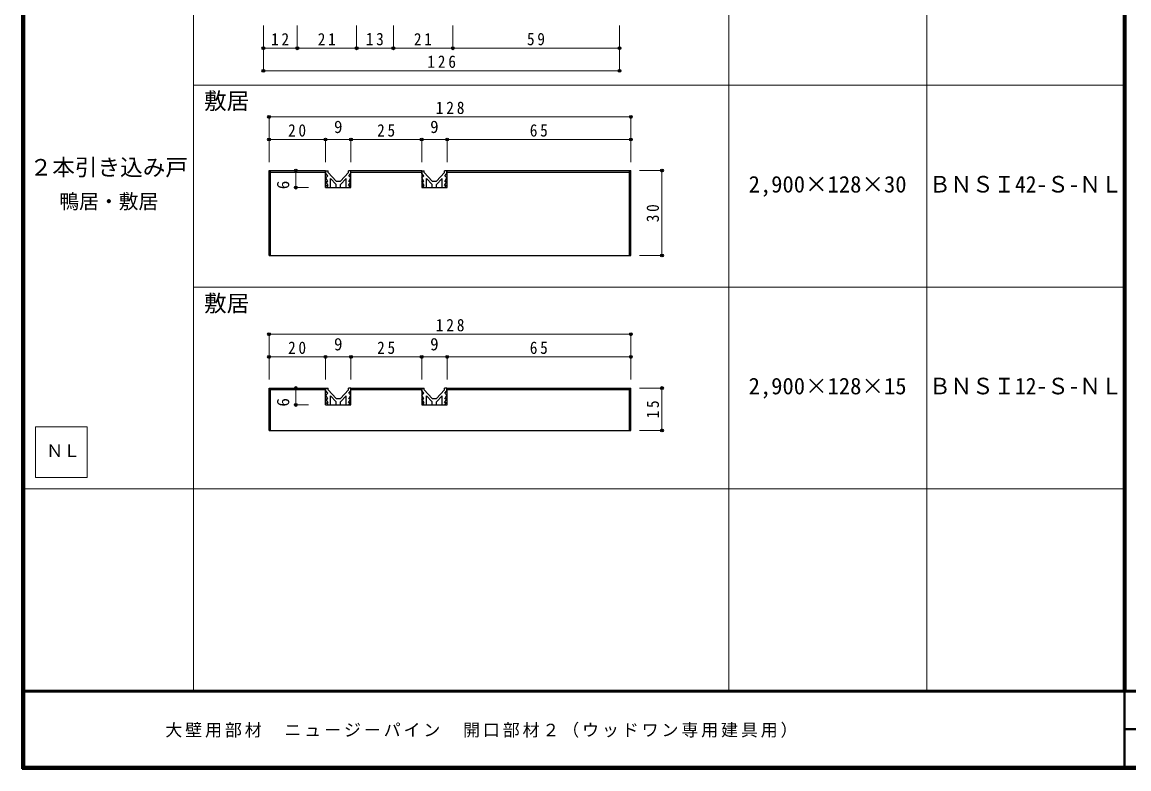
# Model space of a CAD drawing. Units: millimetres at full size, sheet at 1:2; details may follow other scales. Extents: x -400 to 380, y -287 to 278.
# Drawn here: x -400 to -8.5, y -280.3 to -16 of the extents above; entities that cross this region are included whole.
import ezdxf
from ezdxf.enums import TextEntityAlignment as Align

# ---------------------------------------------------------------- set-up
doc = ezdxf.new("R2010")
doc.units = ezdxf.units.MM
doc.header["$LTSCALE"] = 2
doc.header["$PDMODE"] = 32
doc.header["$PDSIZE"] = 1
for name, color, linetype, lineweight in [('0-4', 3, 'Continuous', 25), ('0-A', 7, 'Continuous', 18), ('0-B', 7, 'Continuous', 25), ('F-1', 6, 'Continuous', 40)]:
    doc.layers.add(name, color=color, linetype=linetype, lineweight=lineweight)
doc.layers.add('F-A', color=7, linetype='Continuous')
doc.styles.add('ＭＳ ゴシック', font='')
doc.styles.get('ＭＳ ゴシック').set_extended_font_data('MS Gothic')

msp = doc.modelspace()

# ---------------------------------------------------------------- linework, layer by layer
at = {"layer": '0-4'}
for p, q in [((-312.667, -98.595), (-312.667, -68.595)), ((-312.667, -68.595), (-292.667, -68.595)), ((-312.667, -69.095), (-292.667, -69.095)), ((-312.167, -98.595), (-312.167, -68.595)), ((-292.667, -74.595), (-292.667, -68.595)), ((-283.667, -68.595), (-258.667, -68.595)), ((-283.667, -74.595), (-283.667, -68.595)), ((-283.667, -69.095), (-258.667, -69.095)), ((-257.885, -70.382), (-258.567, -69.652)), ((-258.567, -71.112), (-257.885, -70.382)), ((-257.767, -69.275), (-257.767, -68.603)), ((-254.967, -72.271), (-257.767, -69.275)), ((-250.567, -69.275), (-250.567, -68.603)), ((-250.449, -70.382), (-249.767, -69.652)), ((-249.767, -71.112), (-250.449, -70.382)), ((-249.667, -68.595), (-184.667, -68.595)), ((-249.667, -74.595), (-249.667, -68.595)), ((-249.667, -69.095), (-184.667, -69.095)), ((-185.167, -98.595), (-185.167, -68.595)), ((-184.667, -98.595), (-184.667, -68.595)), ((-257.874, -72.396), (-258.567, -71.112)), ((-258.567, -72.396), (-257.874, -72.396)), ((-257.799, -73.82), (-258.567, -72.396)), ((-254.967, -73.482), (-256.967, -71.341)), ((-256.967, -74.595), (-256.967, -71.341)), ((-254.967, -74.595), (-254.967, -73.482)), ((-253.367, -73.482), (-251.367, -71.341)), ((-253.367, -74.595), (-253.367, -73.482)), ((-251.367, -74.595), (-251.367, -71.341)), ((-250.535, -73.82), (-249.767, -72.396)), ((-250.46, -72.396), (-249.767, -71.112)), ((-249.767, -72.396), (-250.46, -72.396)), ((-292.667, -74.595), (-283.667, -74.595)), ((-312.667, -98.595), (-184.667, -98.595)), ((-312.667, -145.524), (-292.667, -145.524)), ((-312.667, -160.524), (-312.667, -145.524)), ((-312.667, -146.024), (-292.667, -146.024)), ((-312.167, -160.524), (-312.167, -145.524)), ((-292.667, -151.524), (-292.667, -145.524)), ((-283.667, -145.524), (-258.667, -145.524)), ((-283.667, -151.524), (-283.667, -145.524)), ((-283.667, -146.024), (-258.667, -146.024)), ((-257.885, -147.311), (-258.567, -146.581)), ((-258.567, -148.04), (-257.885, -147.311)), ((-257.874, -149.325), (-258.567, -148.04)), ((-257.767, -146.203), (-257.767, -145.532)), ((-254.967, -149.199), (-257.767, -146.203)), ((-254.967, -150.41), (-256.967, -148.27)), ((-256.967, -151.524), (-256.967, -148.27)), ((-253.367, -150.41), (-251.367, -148.27)), ((-251.367, -151.524), (-251.367, -148.27)), ((-250.567, -146.203), (-250.567, -145.532)), ((-250.46, -149.325), (-249.767, -148.04)), ((-250.449, -147.311), (-249.767, -146.581)), ((-249.767, -148.04), (-250.449, -147.311)), ((-249.667, -145.524), (-184.667, -145.524)), ((-249.667, -151.524), (-249.667, -145.524)), ((-249.667, -146.024), (-184.667, -146.024)), ((-185.167, -160.524), (-185.167, -145.524)), ((-184.667, -160.524), (-184.667, -145.524)), ((-292.667, -151.524), (-283.667, -151.524)), ((-258.567, -149.325), (-257.874, -149.325)), ((-257.799, -150.748), (-258.567, -149.325)), ((-254.967, -151.524), (-254.967, -150.41)), ((-253.367, -151.524), (-253.367, -150.41)), ((-250.535, -150.748), (-249.767, -149.325)), ((-249.767, -149.325), (-250.46, -149.325)), ((-312.667, -160.524), (-184.667, -160.524))]:
    msp.add_line(p, q, dxfattribs=at)
for points in [[(-258.667, -68.595), (-258.667, -74.595), (-249.667, -74.595)], [(-258.567, -69.652), (-258.567, -68.603), (-257.767, -68.603)], [(-254.967, -72.271), (-253.367, -72.271), (-250.567, -69.275)], [(-249.767, -69.652), (-249.767, -68.603), (-250.567, -68.603)], [(-257.767, -74.595), (-258.492, -73.82), (-257.799, -73.82)], [(-250.567, -74.595), (-249.842, -73.82), (-250.535, -73.82)], [(-258.667, -145.524), (-258.667, -151.524), (-249.667, -151.524)], [(-258.567, -146.581), (-258.567, -145.532), (-257.767, -145.532)], [(-254.967, -149.199), (-253.367, -149.199), (-250.567, -146.203)], [(-249.767, -146.581), (-249.767, -145.532), (-250.567, -145.532)], [(-257.767, -151.524), (-258.492, -150.748), (-257.799, -150.748)], [(-250.567, -151.524), (-249.842, -150.748), (-250.535, -150.748)]]:
    msp.add_lwpolyline(points, dxfattribs=at)
at = {"layer": '0-A'}
for p, q in [((-395.214, -177.242), (-395.214, -159.242)), ((-395.214, -159.242), (-376.964, -159.242))]:
    msp.add_line(p, q, dxfattribs=at)
msp.add_lwpolyline([(-376.964, -159.242), (-376.964, -177.242), (-395.214, -177.242)], dxfattribs=at)
at = {"layer": '0-B', "color": 4, "lineweight": 9}
for p, q in [((-314.667, -33.273), (-314.667, -17.273)), ((-302.667, -25.273), (-302.667, -17.273)), ((-281.667, -25.273), (-281.667, -17.273)), ((-268.667, -25.273), (-268.667, -17.273)), ((-247.667, -25.273), (-247.667, -17.273)), ((-188.667, -33.273), (-188.667, -17.273)), ((-314.667, -25.273), (-188.667, -25.273)), ((-314.667, -33.273), (-188.667, -33.273)), ((-312.667, -49.595), (-312.667, -65.595)), ((-312.667, -49.595), (-184.667, -49.595)), ((-184.667, -49.595), (-184.667, -65.595)), ((-312.667, -57.595), (-184.667, -57.595)), ((-292.667, -57.595), (-292.667, -65.595)), ((-283.667, -57.595), (-283.667, -65.595)), ((-258.667, -57.595), (-258.667, -65.595)), ((-249.667, -57.595), (-249.667, -65.595)), ((-303.201, -68.595), (-298.667, -68.595)), ((-303.201, -68.595), (-303.201, -74.595)), ((-173.667, -68.595), (-181.667, -68.595)), ((-173.667, -98.595), (-173.667, -68.595)), ((-303.201, -74.595), (-298.667, -74.595)), ((-173.667, -98.595), (-181.667, -98.595)), ((-312.667, -126.524), (-312.667, -142.524)), ((-312.667, -126.524), (-184.667, -126.524)), ((-184.667, -126.524), (-184.667, -142.524)), ((-312.667, -134.524), (-184.667, -134.524)), ((-292.667, -134.524), (-292.667, -142.524)), ((-283.667, -134.524), (-283.667, -142.524)), ((-258.667, -134.524), (-258.667, -142.524)), ((-249.667, -134.524), (-249.667, -142.524)), ((-303.201, -145.524), (-298.667, -145.524)), ((-303.201, -145.524), (-303.201, -151.524)), ((-173.667, -145.524), (-181.667, -145.524)), ((-173.667, -160.524), (-173.667, -145.524)), ((-303.201, -151.524), (-298.667, -151.524)), ((-173.667, -160.524), (-181.667, -160.524))]:
    msp.add_line(p, q, dxfattribs=at)
at = {"layer": '0-B', "color": 3}
for p, q in [((-291.885, -70.382), (-292.567, -69.652)), ((-292.567, -71.112), (-291.885, -70.382)), ((-291.767, -69.275), (-291.767, -68.603)), ((-288.967, -72.271), (-291.767, -69.275)), ((-284.567, -69.275), (-284.567, -68.603)), ((-284.449, -70.382), (-283.767, -69.652)), ((-283.767, -71.112), (-284.449, -70.382)), ((-291.874, -72.396), (-292.567, -71.112)), ((-292.567, -72.396), (-291.874, -72.396)), ((-291.799, -73.82), (-292.567, -72.396)), ((-288.967, -73.482), (-290.967, -71.341)), ((-290.967, -74.595), (-290.967, -71.341)), ((-288.967, -74.595), (-288.967, -73.482)), ((-287.367, -73.482), (-285.367, -71.341)), ((-287.367, -74.595), (-287.367, -73.482)), ((-285.367, -74.595), (-285.367, -71.341)), ((-284.535, -73.82), (-283.767, -72.396)), ((-284.46, -72.396), (-283.767, -71.112)), ((-283.767, -72.396), (-284.46, -72.396)), ((-291.885, -147.311), (-292.567, -146.581)), ((-292.567, -148.04), (-291.885, -147.311)), ((-291.874, -149.325), (-292.567, -148.04)), ((-291.767, -146.203), (-291.767, -145.532)), ((-288.967, -149.199), (-291.767, -146.203)), ((-288.967, -150.41), (-290.967, -148.27)), ((-290.967, -151.524), (-290.967, -148.27)), ((-287.367, -150.41), (-285.367, -148.27)), ((-285.367, -151.524), (-285.367, -148.27)), ((-284.567, -146.203), (-284.567, -145.532)), ((-284.46, -149.325), (-283.767, -148.04)), ((-284.449, -147.311), (-283.767, -146.581)), ((-283.767, -148.04), (-284.449, -147.311)), ((-292.567, -149.325), (-291.874, -149.325)), ((-291.799, -150.748), (-292.567, -149.325)), ((-288.967, -151.524), (-288.967, -150.41)), ((-287.367, -151.524), (-287.367, -150.41)), ((-284.535, -150.748), (-283.767, -149.325)), ((-283.767, -149.325), (-284.46, -149.325))]:
    msp.add_line(p, q, dxfattribs=at)
for points in [[(-292.567, -69.652), (-292.567, -68.603), (-291.767, -68.603)], [(-288.967, -72.271), (-287.367, -72.271), (-284.567, -69.275)], [(-283.767, -69.652), (-283.767, -68.603), (-284.567, -68.603)], [(-291.767, -74.595), (-292.492, -73.82), (-291.799, -73.82)], [(-284.567, -74.595), (-283.842, -73.82), (-284.535, -73.82)], [(-292.567, -146.581), (-292.567, -145.532), (-291.767, -145.532)], [(-288.967, -149.199), (-287.367, -149.199), (-284.567, -146.203)], [(-283.767, -146.581), (-283.767, -145.532), (-284.567, -145.532)], [(-291.767, -151.524), (-292.492, -150.748), (-291.799, -150.748)], [(-284.567, -151.524), (-283.842, -150.748), (-284.535, -150.748)]]:
    msp.add_lwpolyline(points, dxfattribs=at)
at = {"layer": '0-B'}
for p in [(-314.667, -25.273), (-302.667, -25.273), (-281.667, -25.273), (-268.667, -25.273), (-247.667, -25.273), (-188.667, -25.273), (-314.667, -33.273), (-188.667, -33.273), (-312.667, -49.595), (-184.667, -49.595), (-312.667, -57.595), (-292.667, -57.595), (-283.667, -57.595), (-258.667, -57.595), (-249.667, -57.595), (-184.667, -57.595), (-303.201, -68.595), (-173.667, -68.595), (-303.201, -74.595), (-173.667, -98.595), (-312.667, -126.524), (-184.667, -126.524), (-312.667, -134.524), (-292.667, -134.524), (-283.667, -134.524), (-258.667, -134.524), (-249.667, -134.524), (-184.667, -134.524), (-303.201, -145.524), (-173.667, -145.524), (-303.201, -151.524), (-173.667, -160.524)]:
    msp.add_point(p, dxfattribs=at)
at = {"layer": 'F-1'}
for p, q in [((-400, 278.333), (-400, -280.333)), ((-399.667, 278.333), (-399.667, -280.333)), ((-399.333, 278.333), (-399.333, -280.333)), ((-10.333, 278.337), (-10.333, -253)), ((-10, 278.333), (-10, -253)), ((-9.667, 278.337), (-9.667, -253)), ((380, -252.667), (-400, -252.667)), ((380, -253), (-400, -253)), ((-10, -253), (-10, -279.667)), ((-10, -266.333), (379.333, -266.334)), ((380, -279.667), (-400, -279.667)), ((380, -280), (-400, -280)), ((380, -280.333), (-400, -280.333))]:
    msp.add_line(p, q, dxfattribs=at)
at = {"layer": 'F-1', "color": 7, "lineweight": 18}
for p, q in [((-339.333, 278.333), (-339.333, -252.667)), ((-150, 278.333), (-150, -253)), ((-80, 278.333), (-80, -253)), ((-9.667, -38.381), (-339.333, -38.381)), ((-9.667, -109.81), (-339.333, -109.81)), ((-10.333, -181.238), (-400, -181.238))]:
    msp.add_line(p, q, dxfattribs=at)

# ---------------------------------------------------------------- texts
at = {"layer": '0-A', "style": 'ＭＳ ゴシック'}
for s, height, p in [('敷居', 5.865, (-335.638, -48.626)), ('２本引き込み戸', 5.865, (-397.333, -72.095)), ('2,900×128×30', 5.865, (-143, -78.095)), ('鴨居・敷居', 5.132, (-386.833, -83.595)), ('敷居', 5.865, (-335.638, -120.246)), ('2,900×128×15', 5.865, (-143, -149.524)), ('ＮＬ', 4.399, (-391.464, -171.242))]:
    msp.add_text(s, height=height, dxfattribs=at).set_placement(p, align=Align.BOTTOM_LEFT)
at = {"layer": '0-A', "style": 'ＭＳ ゴシック', "width": 0.95}
for s, p in [('ＢＮＳＩ42-Ｓ-ＮＬ', (-79.167, -78.095)), ('ＢＮＳＩ12-Ｓ-ＮＬ', (-79.167, -149.524))]:
    msp.add_text(s, height=5.865, dxfattribs=at).set_placement(p, align=Align.BOTTOM_LEFT)
at = {"layer": '0-B', "style": 'ＭＳ ゴシック'}
for p in [(-289.667, -56.595), (-255.667, -56.595), (-289.667, -133.524), (-255.667, -133.524)]:
    msp.add_text('9', height=4.399, dxfattribs=at).set_placement(p, align=Align.BOTTOM_LEFT)
for p in [(-304.201, -75.169), (-304.201, -152.098)]:
    msp.add_text('6', height=4.399, rotation=90, dxfattribs=at).set_placement(p, align=Align.BOTTOM_LEFT)
at = {"layer": '0-B', "char_height": 4.399, "attachment_point": 7, "style": 'ＭＳ ゴシック'}
for s, insert in [('\\T1.36;\\W0.9;12', (-311.917, -24.273)), ('\\T1.36;\\W0.9;21', (-295.417, -24.273)), ('\\T1.36;\\W0.9;13', (-278.417, -24.273)), ('\\T1.36;\\W0.9;21', (-261.417, -24.273)), ('\\T1.36;\\W0.9;59', (-221.417, -24.273)), ('\\T1.38;\\W0.9;126', (-256.667, -32.273)), ('\\T1.38;\\W0.9;128', (-253.667, -48.595)), ('\\T1.36;\\W0.9;20', (-305.917, -56.595)), ('\\T1.36;\\W0.9;25', (-274.417, -56.595)), ('\\T1.36;\\W0.9;65', (-220.417, -56.595)), ('\\T1.38;\\W0.9;128', (-253.667, -125.524)), ('\\T1.36;\\W0.9;20', (-305.917, -133.524)), ('\\T1.36;\\W0.9;25', (-274.417, -133.524)), ('\\T1.36;\\W0.9;65', (-220.417, -133.524))]:
    msp.add_mtext(s, dxfattribs=dict(at, insert=insert))
at = {"layer": '0-B', "char_height": 4.399, "attachment_point": 7, "rotation": 90, "style": 'ＭＳ ゴシック'}
for s, insert in [('\\T1.36;\\W0.9;30', (-174.667, -86.845)), ('\\T1.36;\\W0.9;15', (-174.667, -156.274))]:
    msp.add_mtext(s, dxfattribs=dict(at, insert=insert))
at = {"layer": 'F-A', "insert": (-349.333, -269.333), "char_height": 4.399, "attachment_point": 7, "style": 'ＭＳ ゴシック'}
msp.add_mtext('\\T1.17;大壁用部材\u3000ニュージーパイン\u3000開口部材２（ウッドワン専用建具用）', dxfattribs=at)

doc.saveas('drawing.dxf')
